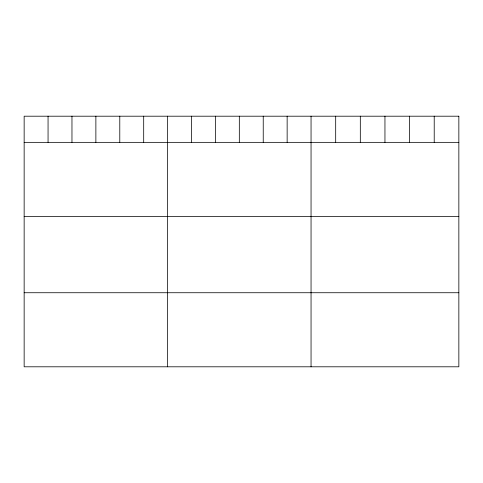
<?xml version="1.0" encoding="UTF-8"?>
<svg xmlns="http://www.w3.org/2000/svg" width="483" height="483" viewBox="0 0 483 483"><rect width="100%" height="100%" fill="white"/><g stroke="black" fill="none" stroke-linecap="round" stroke-linejoin="round"><path stroke-width="0.72" d="M24.15 142.352L458.85 142.352M24.15 216.42L458.85 216.42M24.15 292.734L458.85 292.734M434.217 116.198L434.217 142.352M409.584 116.198L409.584 142.352M384.951 116.198L384.951 142.352M360.318 116.198L360.318 142.352M335.685 116.198L335.685 142.352M311.052 116.198L311.052 366.802M287.144 116.198L287.144 142.352M263.235 116.198L263.235 142.352M239.326 116.198L239.326 142.352M215.418 116.198L215.418 142.352M191.51 116.198L191.51 142.352M167.601 116.198L167.601 366.802M143.692 116.198L143.692 142.352M119.784 116.198L119.784 142.352M95.876 116.198L95.876 142.352M71.967 116.198L71.967 142.352M48.058 116.198L48.058 142.352M458.85 116.198L24.15 116.198L24.15 366.802L458.85 366.802L458.85 116.198"/></g></svg>
